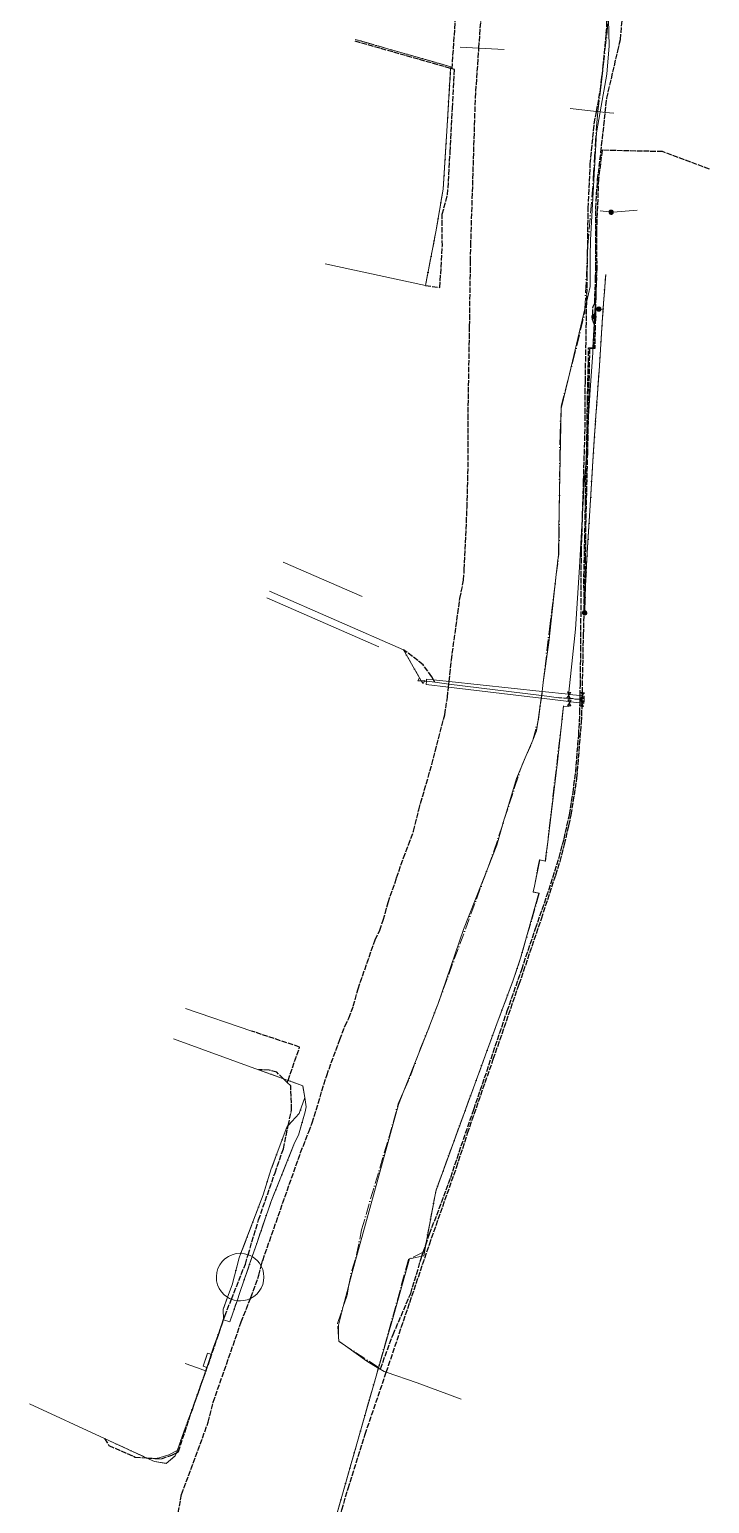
# Model space of a CAD drawing. Header units: metres. Extents: x 105265 to 106214, y 111498 to 118425.
# Drawn here: x 105826.4 to 105981.3, y 114552.9 to 114888.7 of the extents above; entities that cross this region are included whole.
import ezdxf

# ---------------------------------------------------------------- set-up
doc = ezdxf.new("R2010")
doc.units = ezdxf.units.M
doc.linetypes.add('DASHDOT', pattern=[3.556, 2.54, -0.508, 0, -0.508])
doc.linetypes.add('DASHED', pattern=[1.524, 1.27, -0.254])
for name, color, linetype, lineweight in [('30-RED-VANTI-EXIST', 52, 'CONTINUOUS', 13), ('30-RED-VANTI-PROY', 2, 'DASHED', 25), ('30-RED-VANTI-RETIRO', 8, 'DASHDOT', 13), ('30-RED-VANTI-SINCLAS', 9, 'CONTINUOUS', 5)]:
    doc.layers.add(name, color=color, linetype=linetype, lineweight=lineweight)

msp = doc.modelspace()

# ---------------------------------------------------------------- linework, layer by layer
at = {"layer": '30-RED-VANTI-EXIST'}
for points in [[(105958.2835, 114890.9809), (105958.4141, 114885.0071), (105957.8861, 114878.5201), (105956.4093, 114869.9565)], [(105922.3188, 114879.837), (105922.3423, 114880.2411), (105900.6129, 114886.4665)], [(105916.5883, 114830.4023), (105918.9653, 114842.6043), (105920.6373, 114852.3311), (105921.4863, 114865.5417), (105922.3188, 114879.837)], [(105956.4093, 114869.9565), (105955.5821, 114865.1601), (105954.1971, 114840.7781), (105954.0873, 114836.9707), (105954.1213, 114830.1349), (105953.3419, 114826.8549)], [(105956.4285, 114847.3761), (105957.7575, 114847.2561), (105958.424, 114847.1596)], [(105958.424, 114847.1596), (105958.5684, 114847.1387)], [(105958.5684, 114847.1387), (105958.7487, 114847.1125)], [(105958.7487, 114847.1125), (105958.9051, 114847.0899), (105959.0622, 114847.1014)], [(105959.0622, 114847.1014), (105959.2451, 114847.115)], [(105959.2451, 114847.115), (105959.3893, 114847.1254)], [(105959.3893, 114847.1254), (105964.8229, 114847.5243)], [(105893.7635, 114835.3383), (105916.5883, 114830.4023)], [(105952.9062, 114756.3028), (105953.0313, 114762.0229), (105953.4459, 114769.4769), (105954.0575, 114779.0689), (105954.6479, 114789.1283), (105955.4205, 114800.7505), (105956.1289, 114810.8965), (105956.8731, 114822.0675), (105957.1741, 114826.4021), (105957.6443, 114832.9239)], [(105955.3443, 114832.2159), (105955.2845, 114832.2203)], [(105955.5029, 114832.2044), (105955.3443, 114832.2159)], [(105955.369, 114827.7052), (105955.6359, 114832.1947), (105955.5029, 114832.2044)], [(105952.9121, 114825.0461), (105949.0964, 114808.9879)], [(105953.3419, 114826.8549), (105952.9121, 114825.0461)], [(105955.1329, 114823.734), (105955.369, 114827.7052)], [(105955.3294, 114824.9819), (105955.5996, 114824.9939)], [(105955.5996, 114824.9939), (105955.7446, 114825.0004)], [(105955.7446, 114825.0004), (105955.9271, 114825.0085)], [(105955.9271, 114825.0085), (105956.0733, 114825.0151), (105956.242, 114825.0064)], [(105956.242, 114825.0064), (105956.4247, 114824.9971)], [(105956.4247, 114824.9971), (105956.5695, 114824.9897)], [(105956.5695, 114824.9897), (105957.0651, 114824.9643)], [(105954.741, 114816.2449), (105955.0159, 114821.6336)], [(105955.0159, 114821.6336), (105955.0633, 114822.5635), (105955.0775, 114822.8032)], [(105955.0775, 114822.8032), (105955.0867, 114822.9574)], [(105955.0867, 114822.9574), (105955.1005, 114823.1897)], [(105955.1005, 114823.1897), (105955.1058, 114823.279)], [(105955.1058, 114823.279), (105955.1099, 114823.3477)], [(105955.1099, 114823.3477), (105955.1238, 114823.5804)], [(105955.1238, 114823.5804), (105955.1329, 114823.734)], [(105953.6455, 114799.3566), (105954.0261, 114805.4861), (105954.6825, 114815.0977), (105954.7293, 114816.0151)], [(105954.7293, 114816.0151), (105954.741, 114816.2449)], [(105949.0964, 114808.9879), (105947.5203, 114802.3551), (105947.0874, 114779.4996)], [(105953.3343, 114793.7269), (105953.5661, 114798.0787), (105953.6455, 114799.3566)], [(105952.3888, 114778.3885), (105952.7787, 114785.0787), (105953.1201, 114789.7055), (105953.3343, 114793.7269)], [(105947.0874, 114779.4996), (105946.8889, 114769.0241), (105946.3962, 114764.541)], [(105949.2767, 114737.7523), (105950.7983, 114752.0665), (105951.6783, 114766.1967), (105952.3888, 114778.3885)], [(105884.1975, 114767.3665), (105902.2015, 114759.5359)], [(105946.3962, 114764.541), (105944.6943, 114749.0571), (105943.4271, 114739.9348)], [(105911.5995, 114747.4205), (105881.0981, 114760.7361)], [(105905.9455, 114748.1123), (105880.4479, 114759.2683)], [(105952.8969, 114755.8785), (105952.8989, 114755.9697)], [(105952.8989, 114755.9697), (105952.903, 114756.1564)], [(105952.903, 114756.1564), (105952.9062, 114756.3028)], [(105915.6413, 114740.3617), (105911.5995, 114747.4205)], [(105916.3461, 114740.2789), (105915.6413, 114740.3617)], [(105916.8048, 114740.2249), (105916.3461, 114740.2789)], [(105918.7109, 114740.0009), (105916.8048, 114740.2249)], [(105921.9122, 114739.601), (105918.7109, 114740.0009)], [(105943.0144, 114736.9645), (105921.9122, 114739.601)], [(105943.145, 114737.9047), (105943.0144, 114736.9645)], [(105943.4271, 114739.9348), (105943.145, 114737.9047)], [(105949.2122, 114737.1456), (105949.223, 114737.2475)], [(105949.223, 114737.2475), (105949.2767, 114737.7523)], [(105942.9309, 114736.3634), (105942.1762, 114730.9306)], [(105943.0144, 114736.9645), (105942.9309, 114736.3634)], [(105943.074, 114736.9571), (105943.0144, 114736.9645)], [(105946.9511, 114736.4727), (105943.074, 114736.9571)], [(105944.5078, 114704.264), (105946.6849, 114721.8519), (105948.0541, 114734.5823), (105949.2757, 114734.4703), (105949.2986, 114734.6658)], [(105949.2159, 114737.0522), (105949.2095, 114737.1203), (105949.2122, 114737.1456)], [(105949.2762, 114736.4088), (105949.2159, 114737.0522)], [(105949.2875, 114736.289), (105949.2762, 114736.4088)], [(105949.314, 114736.0057), (105949.2875, 114736.289)], [(105949.2986, 114734.6658), (105949.3775, 114735.3293)], [(105949.3529, 114735.5909), (105949.314, 114736.0057)], [(105949.3766, 114735.3335), (105949.3529, 114735.5909)], [(105949.3775, 114735.3293), (105949.3766, 114735.3335)], [(105942.1762, 114730.9306), (105941.8979, 114728.9269), (105941.0207, 114726.839)], [(105941.0207, 114726.839), (105939.5271, 114723.2838)], [(105938.3862, 114720.5682), (105937.3329, 114718.0609), (105934.6831, 114709.2295), (105934.5539, 114708.7875)], [(105939.5271, 114723.2838), (105938.3862, 114720.5682)], [(105934.5539, 114708.7875), (105932.8361, 114702.9095), (105930.8515, 114697.8495)], [(105943.8885, 114699.2614), (105944.5078, 114704.264)], [(105930.8515, 114697.8495), (105925.2821, 114683.6495), (105919.3912, 114666.5955)], [(105941.403, 114693.5129), (105942.6519, 114699.5261), (105943.8847, 114699.2305), (105943.8885, 114699.2614)], [(105941.1596, 114692.2236), (105941.1363, 114692.2287), (105941.403, 114693.5129)], [(105938.2677, 114677.1433), (105942.4233, 114691.9307)], [(105942.4233, 114691.9307), (105942.4277, 114691.9463), (105941.1596, 114692.2236)], [(105932.9371, 114662.4177), (105936.5047, 114671.9237), (105938.2677, 114677.1433)], [(105877.0257, 114660.5395), (105861.9197, 114665.6685)], [(105919.3912, 114666.5955), (105918.9855, 114665.4211), (105917.5802, 114661.8619)], [(105916.9564, 114660.2819), (105915.0803, 114655.5299)], [(105916.6561, 114611.8011), (105918.9809, 114624.0839), (105932.9371, 114662.4177)], [(105917.5802, 114661.8619), (105916.9564, 114660.2819)], [(105878.5919, 114651.7159), (105859.1735, 114658.7701)], [(105915.0803, 114655.5299), (105911.6938, 114646.9527)], [(105884.2333, 114649.687), (105878.5919, 114651.7159)], [(105885.2817, 114649.31), (105884.2333, 114649.687)], [(105889.0967, 114645.4322), (105888.6535, 114648.0973), (105885.2817, 114649.31)], [(105911.6938, 114646.9527), (105910.4555, 114643.8163), (105899.8739, 114605.5275), (105899.0466, 114602.3439)], [(105877.1155, 114609.1611), (105878.1513, 114612.1691), (105881.3557, 114621.5261), (105886.7817, 114635.0431), (105887.6797, 114636.7955), (105889.1691, 114642.1047), (105889.4511, 114643.3015), (105889.0967, 114645.4322)], [(105889.0967, 114645.4322), (105887.8583, 114641.7929), (105885.3416, 114639.0214)], [(105889.1077, 114645.4645), (105889.0967, 114645.4322)], [(105885.3416, 114639.0214), (105884.9783, 114638.6213), (105881.4691, 114629.1221), (105879.6445, 114623.2615), (105874.5569, 114609.9036)], [(105874.5569, 114609.9036), (105874.1787, 114608.9105), (105872.5435, 114602.6941), (105871.5178, 114599.8815)], [(105915.7945, 114609.2471), (105916.1891, 114609.3337), (105916.6561, 114611.8011)], [(105873.6652, 114599.115), (105874.3029, 114600.9929), (105877.1155, 114609.1611)], [(105905.8655, 114583.7418), (105909.3501, 114595.8615), (105912.9824, 114608.6231)], [(105912.9824, 114608.6231), (105912.9845, 114608.6307), (105913.0082, 114608.6359)], [(105913.0082, 114608.6359), (105915.7945, 114609.2471)], [(105871.5178, 114599.8815), (105870.5425, 114597.2069), (105870.6046, 114594.7925)], [(105899.0466, 114602.3439), (105897.8576, 114597.7681)], [(105870.6061, 114594.7331), (105872.0265, 114594.2891), (105873.6652, 114599.115)], [(105897.8576, 114597.7681), (105896.7623, 114593.5531), (105896.8156, 114590.8109)], [(105866.7829, 114583.8852), (105868.3439, 114588.5239), (105870.2907, 114593.8675)], [(105870.2907, 114593.8675), (105870.6061, 114594.7331)], [(105870.6046, 114594.7925), (105870.6061, 114594.7331)], [(105896.8156, 114590.8109), (105896.8325, 114589.9383), (105896.8957, 114589.8925)], [(105896.8957, 114589.8925), (105898.38, 114588.8162)], [(105866.7829, 114583.8852), (105865.9891, 114584.1859), (105866.9649, 114587.1775), (105867.7889, 114586.8913)], [(105898.38, 114588.8162), (105903.2187, 114585.3077), (105905.8519, 114583.7499)], [(105859.8511, 114564.4778), (105865.9203, 114581.3221), (105866.5231, 114583.1133)], [(105861.8893, 114584.7791), (105864.6415, 114583.8255)], [(105864.6415, 114583.8255), (105866.5231, 114583.1133)], [(105866.5231, 114583.1133), (105866.7829, 114583.8852)], [(105866.7859, 114583.8841), (105866.7829, 114583.8852)], [(105905.3331, 114581.8901), (105905.8655, 114583.7418)], [(105905.8519, 114583.7499), (105905.8655, 114583.7418)], [(105905.8655, 114583.7418), (105907.1687, 114582.9709), (105907.6722, 114582.7979)], [(105907.6722, 114582.7979), (105914.6705, 114580.3937), (105924.6911, 114576.6703)], [(105894.5117, 114543.7533), (105897.5385, 114554.4947), (105900.9653, 114566.4799), (105905.3331, 114581.8901)], [(105826.3891, 114575.5907), (105843.4661, 114567.7207)], [(105843.4661, 114567.7207), (105852.9792, 114563.3225)], [(105852.9792, 114563.3225), (105854.8461, 114562.4593), (105857.5575, 114562.0489), (105859.6041, 114563.7923), (105859.8511, 114564.4778)], [(105853.5907, 114563.0615), (105854.9527, 114563.1863)], [(105854.9527, 114563.1863), (105855.9309, 114563.2759), (105858.1661, 114564.0281), (105860.0217, 114564.9831)]]:
    msp.add_lwpolyline(points, dxfattribs=at)
at = {"layer": '30-RED-VANTI-PROY'}
for points in [[(105922.6541, 114879.7437), (105923.8529, 114897.0711), (105924.6401, 114898.5577), (105924.8625, 114900.6995), (105924.5345, 114901.2515), (105925.4305, 114911.9725), (105929.4539, 114915.8147), (105930.2467, 114924.0695)], [(105928.7698, 114884.467), (105929.2111, 114890.8247), (105929.3531, 114897.5915), (105932.1603, 114917.5005), (105932.1833, 114923.4238)], [(105957.0551, 114880.1899), (105957.5137, 114884.8041), (105957.9465, 114889.8113), (105957.8163, 114892.7417), (105958.7885, 114900.5993), (105958.9943, 114902.1189)], [(105957.5495, 114869.8349), (105957.8969, 114873.0497), (105960.4095, 114883.8273), (105961.0101, 114886.4233), (105962.3323, 114901.4293), (105962.502, 114903.2234)], [(105922.3188, 114879.837), (105900.4551, 114886.0839)], [(105921.9754, 114740.1938), (105922.4921, 114745.0373), (105924.4355, 114759.1133), (105925.2953, 114763.2403), (105925.4411, 114765.6877), (105926.0699, 114779.8315), (105926.3337, 114790.5837), (105926.3067, 114799.9557), (105926.6483, 114821.0829), (105926.8577, 114835.9021), (105926.9263, 114839.4633), (105927.9809, 114873.1019), (105928.7698, 114884.467)], [(105916.5883, 114830.4023), (105919.8747, 114829.9693), (105920.4393, 114839.4027), (105920.3991, 114846.6335), (105921.6417, 114851.0351), (105922.2225, 114860.7759), (105922.7441, 114870.7725), (105923.2011, 114879.5849), (105922.3188, 114879.837)], [(105956.4567, 114874.9336), (105956.4793, 114875.0547), (105957.0195, 114879.8319), (105957.0551, 114880.1899)], [(105955.543, 114870.0489), (105956.4567, 114874.9336)], [(105953.5277, 114837.9953), (105953.6773, 114847.9929), (105954.1443, 114858.0773), (105955.0167, 114867.2349), (105955.543, 114870.0489)], [(105955.3443, 114832.2159), (105955.4223, 114834.5175), (105955.3721, 114838.5811), (105955.4179, 114847.9993), (105955.7863, 114854.4645), (105956.5629, 114860.7057), (105957.5495, 114869.8349)], [(105981.3005, 114856.9109), (105970.6113, 114860.8929), (105956.8167, 114861.2217), (105956.0111, 114854.6483), (105955.5423, 114842.7481), (105955.6061, 114834.4151), (105955.5029, 114832.2044)], [(105953.3419, 114826.8549), (105953.4439, 114832.3995), (105953.5277, 114837.9953)], [(105954.7052, 114823.6843), (105954.7649, 114825.6193), (105955.1471, 114826.3965), (105955.3443, 114832.2159)], [(105955.5029, 114832.2044), (105955.4043, 114830.0929), (105955.369, 114827.7052)], [(105952.3888, 114778.3885), (105952.6211, 114785.8349), (105952.9951, 114799.6325), (105953.0123, 114808.4743), (105953.1459, 114816.1991), (105953.3419, 114826.8549)], [(105955.3294, 114824.9819), (105955.3285, 114824.9653), (105955.3035, 114823.6298)], [(105955.369, 114827.7052), (105955.3294, 114824.9819)], [(105955.0159, 114821.6336), (105954.6725, 114822.6241), (105954.6806, 114822.8863)], [(105954.6806, 114822.8863), (105954.6868, 114823.0871)], [(105954.6868, 114823.0871), (105954.6936, 114823.2895)], [(105954.6936, 114823.2895), (105954.699, 114823.4844)], [(105954.6936, 114823.2895), (105954.8119, 114823.2865)], [(105954.699, 114823.4844), (105954.7052, 114823.6843)], [(105955.2901, 114822.9117), (105955.1613, 114816.0221), (105954.7293, 114816.0151)], [(105954.741, 114816.2449), (105954.9929, 114816.2483), (105955.0809, 114821.4461), (105955.0159, 114821.6336)], [(105954.8119, 114823.2865), (105955.1058, 114823.279)], [(105955.1058, 114823.279), (105955.1272, 114823.2779)], [(105955.1272, 114823.2779), (105955.2969, 114823.2741)], [(105955.2951, 114823.1792), (105955.2901, 114822.9117)], [(105955.2969, 114823.2741), (105955.2951, 114823.1792)], [(105955.2985, 114823.3632), (105955.2969, 114823.2741)], [(105955.2969, 114823.2741), (105955.3094, 114823.2738)], [(105955.3035, 114823.6298), (105955.2985, 114823.3632)], [(105955.3094, 114823.2738), (105955.3145, 114823.2737)], [(105953.3343, 114793.7269), (105953.3949, 114796.9663), (105953.4971, 114804.1013), (105953.7071, 114812.7455), (105953.7583, 114816.2315), (105954.741, 114816.2449)], [(105954.7293, 114816.0151), (105953.9743, 114816.0029), (105953.7179, 114802.5579), (105953.6455, 114799.3566)], [(105953.6455, 114799.3566), (105953.4861, 114792.3123), (105953.0735, 114775.5111), (105952.9973, 114768.0665), (105952.804, 114756.3036)], [(105952.7254, 114756.2906), (105952.6983, 114764.1507), (105952.8781, 114772.4217), (105953.0511, 114781.4219), (105953.2755, 114790.5831), (105953.3343, 114793.7269)], [(105951.8408, 114736.9644), (105951.8847, 114739.3555), (105951.9767, 114747.2587), (105952.1183, 114769.7171), (105952.3888, 114778.3885)], [(105952.3391, 114737.6369), (105952.6007, 114750.8331), (105952.7145, 114755.3532)], [(105952.7145, 114755.3532), (105952.7184, 114755.506)], [(105952.7184, 114755.506), (105952.7239, 114755.7241)], [(105952.7239, 114755.7241), (105952.7267, 114755.8353), (105952.7264, 114755.9194)], [(105952.7257, 114756.1367), (105952.7254, 114756.2906)], [(105952.7264, 114755.9194), (105952.7257, 114756.1367)], [(105952.7985, 114755.9695), (105952.7969, 114755.8719)], [(105952.8016, 114756.1573), (105952.7985, 114755.9695)], [(105952.804, 114756.3036), (105952.8016, 114756.1573)], [(105918.3958, 114740.5808), (105918.0211, 114741.2629), (105916.0475, 114744.0033), (105911.5995, 114747.4205)], [(105918.7041, 114740.0197), (105918.3958, 114740.5808)], [(105879.1825, 114606.9824), (105879.5205, 114608.3011), (105888.1353, 114632.8463), (105890.0171, 114637.5905), (105890.7831, 114639.6375), (105894.0895, 114650.4197), (105897.1189, 114658.5953), (105898.2421, 114661.6289), (105899.1395, 114663.4719), (105900.1601, 114666.2085), (105901.2373, 114670.1757), (105905.1463, 114681.3453), (105906.1791, 114683.4917), (105906.9809, 114685.8009), (105908.0713, 114689.8605), (105910.0305, 114695.4263), (105911.5605, 114699.9915), (105912.7591, 114702.9497), (105913.8771, 114706.0869), (105915.0679, 114710.9519), (105918.0227, 114721.2339), (105920.9817, 114732.5925), (105921.5867, 114736.5505), (105921.8375, 114738.9008)], [(105921.8375, 114738.9008), (105921.9122, 114739.601)], [(105921.9122, 114739.601), (105921.9754, 114740.1938)], [(105952.333, 114737.1412), (105952.3339, 114737.2777)], [(105952.3339, 114737.2777), (105952.3347, 114737.3978)], [(105952.3347, 114737.3978), (105952.3349, 114737.4269), (105952.3367, 114737.5154)], [(105952.3367, 114737.5154), (105952.3391, 114737.6369)], [(105907.6722, 114582.7979), (105908.1869, 114584.3079), (105913.0153, 114598.7205), (105917.4869, 114611.9305), (105923.6651, 114629.4631), (105926.1895, 114637.2785), (105932.0501, 114654.1549), (105937.9487, 114671.2525), (105943.0215, 114686.1443), (105946.2827, 114696.1183), (105947.2475, 114699.1711), (105948.2679, 114703.0567), (105949.2549, 114707.3105), (105949.8141, 114709.7765), (105951.0991, 114718.1455), (105952.1327, 114730.8545), (105952.2876, 114734.4867)], [(105916.6561, 114611.8011), (105917.5191, 114614.3593), (105919.7213, 114620.0777), (105922.3449, 114627.1991), (105924.7387, 114634.3637), (105927.5955, 114642.6581), (105930.0613, 114649.8565), (105935.2187, 114665.1123), (105938.5147, 114674.5977), (105941.6843, 114683.9275), (105944.1935, 114691.1661), (105946.0779, 114696.9725), (105947.0595, 114700.0829), (105948.1693, 114704.3189), (105949.3899, 114709.8347), (105950.2293, 114714.9283), (105950.8171, 114719.5557), (105951.4975, 114727.9543), (105951.7683, 114733.0111), (105951.8102, 114735.2953)], [(105949.2875, 114736.289), (105946.9511, 114736.4727)], [(105951.8248, 114736.0895), (105949.2875, 114736.289)], [(105951.8102, 114735.2953), (105951.8248, 114736.0895)], [(105951.8248, 114736.0895), (105951.8408, 114736.9644)], [(105952.3259, 114736.0501), (105951.8248, 114736.0895)], [(105952.2876, 114734.4867), (105952.2928, 114734.6078)], [(105952.2928, 114734.6078), (105952.2978, 114734.725)], [(105952.2978, 114734.725), (105952.3029, 114734.8445)], [(105952.3029, 114734.8445), (105952.3087, 114734.9805)], [(105952.3087, 114734.9805), (105952.3133, 114735.0895)], [(105952.3133, 114735.0895), (105952.3185, 114735.2102)], [(105952.3185, 114735.2102), (105952.3195, 114735.234)], [(105952.3195, 114735.234), (105952.3207, 114735.2615), (105952.3211, 114735.3294)], [(105952.3211, 114735.3294), (105952.322, 114735.4658)], [(105952.322, 114735.4658), (105952.3228, 114735.5857)], [(105952.3228, 114735.5857), (105952.3236, 114735.7032)], [(105952.3236, 114735.7032), (105952.3244, 114735.8246)], [(105952.3244, 114735.8246), (105952.3259, 114736.0501)], [(105952.3259, 114736.0501), (105952.3275, 114736.2947)], [(105952.3309, 114736.0497), (105952.3259, 114736.0501)], [(105952.3275, 114736.2947), (105952.3283, 114736.4165)], [(105952.3283, 114736.4165), (105952.329, 114736.5342)], [(105952.329, 114736.5342), (105952.3298, 114736.6542)], [(105952.3298, 114736.6542), (105952.3307, 114736.7908)], [(105952.3307, 114736.7908), (105952.3315, 114736.9113)], [(105952.3315, 114736.9113), (105952.3319, 114736.9659)], [(105952.3319, 114736.9659), (105952.333, 114737.1412)], [(105885.2817, 114649.31), (105887.9329, 114656.8859), (105877.0257, 114660.5395)], [(105884.2333, 114649.687), (105882.7417, 114651.1365), (105880.9803, 114651.6243), (105878.5919, 114651.7159)], [(105885.1141, 114648.8311), (105884.2333, 114649.687)], [(105885.1083, 114648.8145), (105885.1141, 114648.8311)], [(105885.1141, 114648.8311), (105885.2817, 114649.31)], [(105885.3416, 114639.0214), (105886.0909, 114642.5881), (105885.9067, 114648.0609), (105885.1141, 114648.8311)], [(105876.2009, 114609.5893), (105878.5655, 114617.5029), (105882.3303, 114628.2693), (105884.2271, 114633.7161), (105885.3416, 114639.0214)], [(105872.3959, 114599.4418), (105875.5625, 114607.4527), (105876.2009, 114609.5893)], [(105915.7945, 114609.2471), (105916.1023, 114610.1596)], [(105916.1023, 114610.1596), (105916.6072, 114611.6561)], [(105916.6072, 114611.6561), (105916.6561, 114611.8011)], [(105876.7327, 114599.6094), (105876.8311, 114599.8573), (105878.6555, 114604.9261), (105879.1825, 114606.9824)], [(105906.3365, 114583.5869), (105909.2065, 114591.4135), (105913.2361, 114600.7213), (105915.6829, 114608.9163), (105915.7945, 114609.2471)], [(105860.2581, 114550.7649), (105861.0451, 114554.9537), (105867.0981, 114571.4199), (105868.2465, 114575.9697), (105874.6145, 114594.2765), (105876.7327, 114599.6094)], [(105870.6046, 114594.7925), (105870.8859, 114595.6219), (105872.3959, 114599.4418)], [(105859.8511, 114564.4778), (105860.3101, 114564.7159), (105863.4921, 114574.3481), (105867.5467, 114585.7795), (105870.2907, 114593.8675)], [(105870.2907, 114593.8675), (105870.6046, 114594.7925)], [(105893.5143, 114532.971), (105896.7243, 114543.9479), (105897.3501, 114546.0857), (105896.9781, 114549.0973), (105897.5217, 114551.4701), (105898.9957, 114556.3267), (105902.8575, 114568.6721), (105907.6722, 114582.7979)], [(105843.4661, 114567.7207), (105844.4759, 114566.1303), (105850.4283, 114563.4985), (105852.9792, 114563.3225)], [(105852.9792, 114563.3225), (105854.9527, 114563.1863)], [(105854.9527, 114563.1863), (105856.4423, 114563.0835), (105858.7889, 114563.9269), (105859.8511, 114564.4778)]]:
    msp.add_lwpolyline(points, dxfattribs=at)
at = {"layer": '30-RED-VANTI-RETIRO'}
for points in [[(105957.0551, 114880.1899), (105958.2835, 114890.9809)], [(105922.3188, 114879.837), (105922.3423, 114880.2411), (105900.6129, 114886.4665)], [(105916.5883, 114830.4023), (105918.9653, 114842.6043), (105920.6373, 114852.3311), (105921.4863, 114865.5417), (105922.3188, 114879.837)], [(105956.4567, 114874.9336), (105957.0551, 114880.1899)], [(105955.8963, 114870.0112), (105956.4567, 114874.9336)], [(105953.5277, 114837.9953), (105953.6035, 114839.5909), (105954.8229, 114854.7617), (105955.6053, 114867.4551), (105955.8963, 114870.0112)], [(105952.9121, 114825.0461), (105953.5277, 114837.9953)], [(105952.9062, 114756.3028), (105953.0313, 114762.0229), (105953.4459, 114769.4769), (105954.0575, 114779.0689), (105954.6479, 114789.1283), (105955.4205, 114800.7505), (105956.1289, 114810.8965), (105956.8731, 114822.0675), (105957.1741, 114826.4021), (105957.6443, 114832.9239)], [(105949.0964, 114808.9879), (105950.1585, 114813.1133), (105952.8611, 114823.9731), (105952.9121, 114825.0461)], [(105947.0874, 114779.4996), (105947.2567, 114796.4617), (105947.5147, 114802.8445), (105949.0964, 114808.9879)], [(105946.3962, 114764.541), (105946.9847, 114769.2155), (105947.0874, 114779.4996)], [(105943.4271, 114739.9348), (105944.8333, 114752.1275), (105946.3962, 114764.541)], [(105952.8969, 114755.8785), (105952.8989, 114755.9697)], [(105952.8989, 114755.9697), (105952.903, 114756.1564)], [(105952.903, 114756.1564), (105952.9062, 114756.3028)], [(105915.6413, 114740.3617), (105911.5995, 114747.4205)], [(105916.3461, 114740.2789), (105915.6413, 114740.3617)], [(105916.8048, 114740.2249), (105916.3461, 114740.2789)], [(105918.7109, 114740.0009), (105916.8048, 114740.2249)], [(105943.074, 114736.9571), (105943.1423, 114737.4657), (105943.1923, 114737.8996)], [(105943.1923, 114737.8996), (105943.4271, 114739.9348)], [(105942.1762, 114730.9306), (105942.3451, 114731.5285), (105942.9933, 114736.3559)], [(105942.9933, 114736.3559), (105943.074, 114736.9571)], [(105948.0543, 114734.6065), (105944.5078, 114704.264)], [(105941.0207, 114726.839), (105942.1762, 114730.9306)], [(105939.5271, 114723.2838), (105940.8559, 114726.2553), (105941.0207, 114726.839)], [(105934.5539, 114708.7875), (105936.9069, 114716.0453), (105938.3862, 114720.5682)], [(105938.3862, 114720.5682), (105938.5863, 114721.1799), (105939.5271, 114723.2838)], [(105930.8515, 114697.8495), (105932.2005, 114701.5283), (105934.5539, 114708.7875)], [(105944.5078, 114704.264), (105943.9221, 114699.2535), (105943.8885, 114699.2614)], [(105919.3912, 114666.5955), (105930.8515, 114697.8495)], [(105943.8885, 114699.2614), (105942.5475, 114699.5759), (105941.403, 114693.5129)], [(105941.403, 114693.5129), (105941.1596, 114692.2236)], [(105942.4233, 114691.9307), (105942.5139, 114691.9125), (105938.2677, 114677.1433)], [(105941.1596, 114692.2236), (105941.1527, 114692.1869), (105942.4233, 114691.9307)], [(105932.9371, 114662.4177), (105936.5047, 114671.9237), (105938.2677, 114677.1433)], [(105917.5802, 114661.8619), (105919.3269, 114666.4203), (105919.3912, 114666.5955)], [(105915.0803, 114655.5299), (105915.4935, 114656.6497), (105916.9564, 114660.2819)], [(105932.9371, 114662.4177), (105918.9995, 114624.2783), (105916.6072, 114611.6561)], [(105916.9564, 114660.2819), (105917.3347, 114661.2211), (105917.5802, 114661.8619)], [(105911.6938, 114646.9527), (105913.1585, 114650.3227), (105915.0803, 114655.5299)], [(105884.2333, 114649.687), (105878.5919, 114651.7159)], [(105885.2817, 114649.31), (105884.2333, 114649.687)], [(105889.0967, 114645.4322), (105888.6535, 114648.0973), (105885.2817, 114649.31)], [(105899.0466, 114602.3439), (105899.8342, 114605.9808), (105900.8887, 114609.5495), (105902.0321, 114615.2677), (105908.2315, 114636.2051), (105910.3801, 114643.9301), (105911.6938, 114646.9527)], [(105877.1155, 114609.1611), (105878.1513, 114612.1691), (105881.3557, 114621.5261), (105886.7817, 114635.0431), (105887.6797, 114636.7955), (105889.1691, 114642.1047), (105889.4511, 114643.3015), (105889.0967, 114645.4322)], [(105889.0967, 114645.4322), (105887.8583, 114641.7929), (105885.3416, 114639.0214)], [(105889.1077, 114645.4645), (105889.0967, 114645.4322)], [(105885.3416, 114639.0214), (105884.9783, 114638.6213), (105881.4691, 114629.1221), (105879.6445, 114623.2615), (105874.5569, 114609.9036)], [(105874.5569, 114609.9036), (105874.1787, 114608.9105), (105872.5435, 114602.6941), (105871.5178, 114599.8815)], [(105916.1023, 114610.1596), (105913.0082, 114608.6359)], [(105916.6072, 114611.6561), (105916.3463, 114610.2797), (105916.1023, 114610.1596)], [(105873.6652, 114599.115), (105874.3029, 114600.9929), (105877.1155, 114609.1611)], [(105912.9824, 114608.6231), (105912.7601, 114608.5137), (105905.8519, 114583.7499)], [(105913.0082, 114608.6359), (105912.9824, 114608.6231)], [(105871.5178, 114599.8815), (105870.5425, 114597.2069), (105870.6046, 114594.7925)], [(105897.8576, 114597.7681), (105898.7235, 114600.2897), (105899.0466, 114602.3439)], [(105870.6061, 114594.7331), (105872.0265, 114594.2891), (105873.6652, 114599.115)], [(105896.8156, 114590.8109), (105896.5427, 114593.9391), (105897.8576, 114597.7681)], [(105866.7829, 114583.8852), (105868.3439, 114588.5239), (105870.2907, 114593.8675)], [(105870.2907, 114593.8675), (105870.6061, 114594.7331)], [(105870.6046, 114594.7925), (105870.6061, 114594.7331)], [(105896.8957, 114589.8925), (105896.8156, 114590.8109)], [(105898.38, 114588.8162), (105896.9055, 114589.7797), (105896.8957, 114589.8925)], [(105866.7829, 114583.8852), (105865.9891, 114584.1859), (105866.9649, 114587.1775), (105867.7889, 114586.8913)], [(105905.8641, 114583.9257), (105898.38, 114588.8162)], [(105859.8511, 114564.4778), (105865.9203, 114581.3221), (105866.5231, 114583.1133)], [(105864.6415, 114583.8255), (105866.5231, 114583.1133)], [(105866.5231, 114583.1133), (105866.7829, 114583.8852)], [(105866.7859, 114583.8841), (105866.7829, 114583.8852)], [(105905.8519, 114583.7499), (105905.3331, 114581.8901)], [(105894.5117, 114543.7533), (105897.5385, 114554.4947), (105900.9653, 114566.4799), (105905.3331, 114581.8901)], [(105843.4661, 114567.7207), (105852.9792, 114563.3225)], [(105852.9792, 114563.3225), (105854.8461, 114562.4593), (105857.5575, 114562.0489), (105859.6041, 114563.7923), (105859.8511, 114564.4778)], [(105853.5907, 114563.0615), (105854.9527, 114563.1863)], [(105854.9527, 114563.1863), (105855.9309, 114563.2759), (105858.1661, 114564.0281), (105860.0217, 114564.9831)]]:
    msp.add_lwpolyline(points, dxfattribs=at)
at = {"layer": '30-RED-VANTI-SINCLAS'}
for points in [[(105928.7698, 114884.467), (105924.5331, 114884.7089)], [(105934.5169, 114884.1389), (105928.7698, 114884.467)], [(105949.5883, 114870.6839), (105955.543, 114870.0489)], [(105955.543, 114870.0489), (105955.8963, 114870.0112)], [(105955.8963, 114870.0112), (105956.4093, 114869.9565)], [(105956.4093, 114869.9565), (105957.5495, 114869.8349)], [(105957.5495, 114869.8349), (105959.5319, 114869.6235)], [(105958.424, 114847.1596), (105958.4192, 114847.0782), (105958.4279, 114846.9972), (105958.4501, 114846.9188), (105958.4851, 114846.8452), (105958.5319, 114846.7785), (105958.5892, 114846.7206), (105958.6554, 114846.673), (105958.7286, 114846.6372), (105958.8067, 114846.6141), (105958.8876, 114846.6044), (105958.969, 114846.6084), (105959.0486, 114846.6259), (105959.1241, 114846.6564), (105959.1935, 114846.6992), (105959.2547, 114846.753), (105959.3061, 114846.8162), (105959.3462, 114846.8871), (105959.3739, 114846.9638), (105959.3884, 114847.044), (105959.3893, 114847.1254)], [(105958.9051, 114847.5763), (105958.8283, 114847.5702), (105958.7535, 114847.552), (105958.6825, 114847.5222), (105958.617, 114847.4816), (105958.5588, 114847.4312), (105958.5093, 114847.3722), (105958.4697, 114847.3062), (105958.4411, 114847.2347), (105958.424, 114847.1596)], [(105958.5684, 114847.1387), (105958.565, 114847.0816), (105958.5712, 114847.0248), (105958.5867, 114846.9699), (105958.6113, 114846.9183), (105958.6441, 114846.8715), (105958.6843, 114846.8309), (105958.7307, 114846.7975), (105958.782, 114846.7724), (105958.8368, 114846.7563), (105958.8936, 114846.7495), (105958.9506, 114846.7523), (105959.0064, 114846.7646), (105959.0594, 114846.786), (105959.108, 114846.816), (105959.1509, 114846.8537), (105959.1869, 114846.8981), (105959.215, 114846.9479), (105959.2344, 114847.0016), (105959.2445, 114847.0578), (105959.2451, 114847.115)], [(105958.9051, 114847.4309), (105958.8513, 114847.4266), (105958.7989, 114847.4138), (105958.7492, 114847.3929), (105958.7034, 114847.3644), (105958.6626, 114847.329), (105958.628, 114847.2877), (105958.6003, 114847.2414), (105958.5803, 114847.1913), (105958.5684, 114847.1387)], [(105958.7487, 114847.1125), (105958.7472, 114847.0861), (105958.75, 114847.0598), (105958.7572, 114847.0343), (105958.7686, 114847.0104), (105958.7838, 114846.9888), (105958.8024, 114846.9699), (105958.8239, 114846.9545), (105958.8476, 114846.9428), (105958.873, 114846.9353), (105958.8993, 114846.9322), (105958.9257, 114846.9335), (105958.9516, 114846.9392), (105958.9761, 114846.9491), (105958.9987, 114846.963), (105959.0186, 114846.9804), (105959.0352, 114847.001), (105959.0483, 114847.024), (105959.0573, 114847.0489), (105959.062, 114847.075), (105959.0622, 114847.1014)], [(105958.9051, 114847.2481), (105958.8801, 114847.2461), (105958.8558, 114847.2402), (105958.8327, 114847.2305), (105958.8114, 114847.2173), (105958.7925, 114847.2009), (105958.7764, 114847.1817), (105958.7636, 114847.1602), (105958.7543, 114847.137), (105958.7487, 114847.1125)], [(105959.3893, 114847.1254), (105959.3767, 114847.2052), (105959.3512, 114847.2818), (105959.3133, 114847.3532), (105959.2641, 114847.4172), (105959.205, 114847.4723), (105959.1376, 114847.5167), (105959.0638, 114847.5495), (105958.9856, 114847.5695), (105958.9051, 114847.5763)], [(105959.2451, 114847.115), (105959.2363, 114847.1709), (105959.2183, 114847.2246), (105959.1916, 114847.2747), (105959.1571, 114847.3196), (105959.1156, 114847.3581), (105959.0683, 114847.3893), (105959.0164, 114847.4122), (105958.9615, 114847.4262), (105958.9051, 114847.4309)], [(105959.0622, 114847.1014), (105959.0582, 114847.1274), (105959.0499, 114847.1523), (105959.0376, 114847.1754), (105959.0217, 114847.1963), (105959.0025, 114847.2142), (105958.9806, 114847.2287), (105958.9566, 114847.2393), (105958.9312, 114847.2459), (105958.9051, 114847.2481)], [(105956.0847, 114825.5029), (105956.0065, 114825.4965), (105955.9303, 114825.4776), (105955.8581, 114825.4467), (105955.7918, 114825.4045), (105955.7333, 114825.3522), (105955.6839, 114825.2912), (105955.6449, 114825.223), (105955.6175, 114825.1494), (105955.6023, 114825.0724), (105955.5996, 114824.9939)], [(105955.5996, 114824.9939), (105955.6103, 114824.9127), (105955.6345, 114824.8345), (105955.6715, 114824.7614), (105955.7203, 114824.6956), (105955.7794, 114824.6389), (105955.8472, 114824.5929), (105955.9218, 114824.5591), (105956.001, 114824.5382), (105956.0825, 114824.5309), (105956.1642, 114824.5375), (105956.2436, 114824.5576), (105956.3184, 114824.5909), (105956.3866, 114824.6362), (105956.4462, 114824.6924), (105956.4956, 114824.7578), (105956.5332, 114824.8305), (105956.5581, 114824.9086), (105956.5695, 114824.9897)], [(105956.0847, 114825.3575), (105956.0298, 114825.353), (105955.9764, 114825.3397), (105955.9257, 114825.318), (105955.8793, 114825.2884), (105955.8382, 114825.2518), (105955.8035, 114825.2089), (105955.7763, 114825.1611), (105955.757, 114825.1095), (105955.7464, 114825.0554), (105955.7446, 114825.0004)], [(105955.7446, 114825.0004), (105955.7521, 114824.9435), (105955.7691, 114824.8887), (105955.795, 114824.8375), (105955.8292, 114824.7914), (105955.8706, 114824.7516), (105955.9181, 114824.7195), (105955.9704, 114824.6957), (105956.0259, 114824.6811), (105956.0831, 114824.6759), (105956.1403, 114824.6805), (105956.1959, 114824.6946), (105956.2484, 114824.7179), (105956.2962, 114824.7496), (105956.338, 114824.7889), (105956.3726, 114824.8347), (105956.3991, 114824.8856), (105956.4166, 114824.9403), (105956.4247, 114824.9971)], [(105956.0847, 114825.1747), (105956.0592, 114825.1726), (105956.0344, 114825.1664), (105956.0109, 114825.1563), (105955.9893, 114825.1425), (105955.9703, 114825.1254), (105955.9542, 114825.1055), (105955.9416, 114825.0832), (105955.9327, 114825.0592), (105955.9279, 114825.0341), (105955.9271, 114825.0085)], [(105955.9271, 114825.0085), (105955.9307, 114824.9823), (105955.9386, 114824.957), (105955.9506, 114824.9334), (105955.9664, 114824.9121), (105955.9855, 114824.8938), (105956.0074, 114824.8789), (105956.0316, 114824.868), (105956.0572, 114824.8612), (105956.0835, 114824.8588), (105956.11, 114824.8608), (105956.1357, 114824.8673), (105956.1599, 114824.8779), (105956.182, 114824.8925), (105956.2014, 114824.9106), (105956.2175, 114824.9316), (105956.2298, 114824.9551), (105956.2381, 114824.9802), (105956.242, 114825.0064)], [(105956.5695, 114824.9897), (105956.5675, 114825.0686), (105956.5527, 114825.1461), (105956.5257, 114825.2203), (105956.4869, 114825.289), (105956.4376, 114825.3506), (105956.3789, 114825.4034), (105956.3124, 114825.446), (105956.24, 114825.4773), (105956.1634, 114825.4964), (105956.0847, 114825.5029)], [(105956.4247, 114824.9971), (105956.4234, 114825.0525), (105956.4131, 114825.1069), (105956.3941, 114825.159), (105956.367, 114825.2073), (105956.3324, 114825.2505), (105956.2912, 114825.2876), (105956.2445, 114825.3175), (105956.1937, 114825.3395), (105956.1399, 114825.3529), (105956.0847, 114825.3575)], [(105956.242, 114825.0064), (105956.2415, 114825.0322), (105956.2369, 114825.0576), (105956.2283, 114825.0818), (105956.2158, 114825.1044), (105956.1998, 114825.1246), (105956.1807, 114825.1419), (105956.159, 114825.1559), (105956.1354, 114825.1662), (105956.1104, 114825.1725), (105956.0847, 114825.1747)], [(105954.7052, 114823.6843), (105954.6433, 114823.6367), (105954.5899, 114823.5799), (105954.5462, 114823.5152), (105954.5135, 114823.4444), (105954.4925, 114823.3693), (105954.4839, 114823.2917), (105954.4878, 114823.2138), (105954.504, 114823.1375), (105954.5324, 114823.0648), (105954.5719, 114822.9976), (105954.6218, 114822.9376), (105954.6806, 114822.8863)], [(105954.699, 114823.4844), (105954.6701, 114823.44), (105954.6485, 114823.3916), (105954.6347, 114823.3404), (105954.6289, 114823.2877), (105954.6314, 114823.2348), (105954.6421, 114823.1829), (105954.6607, 114823.1332), (105954.6868, 114823.0871)], [(105954.6806, 114822.8863), (105954.7518, 114822.8426), (105954.8294, 114822.8117), (105954.9112, 114822.7946), (105954.9948, 114822.7917), (105955.0775, 114822.8032)], [(105954.6868, 114823.0871), (105954.7221, 114823.0429), (105954.7643, 114823.0052), (105954.8121, 114822.975), (105954.8643, 114822.9531), (105954.9194, 114822.9402), (105954.9759, 114822.9366), (105955.0322, 114822.9424), (105955.0867, 114822.9574)], [(105954.9693, 114823.6179), (105954.9175, 114823.6139), (105954.8668, 114823.6021), (105954.8186, 114823.5827), (105954.7739, 114823.5561), (105954.7337, 114823.5231), (105954.699, 114823.4844)], [(105954.9693, 114823.7633), (105954.8997, 114823.7581), (105954.8315, 114823.7429), (105954.7662, 114823.7181), (105954.7052, 114823.6843)], [(105954.9693, 114823.4349), (105954.9429, 114823.4326), (105954.9173, 114823.426), (105954.8932, 114823.4152), (105954.8712, 114823.4005), (105954.852, 114823.3824), (105954.836, 114823.3613), (105954.8238, 114823.3378), (105954.8157, 114823.3127), (105954.8119, 114823.2865)], [(105954.8119, 114823.2865), (105954.8125, 114823.2607), (105954.8172, 114823.2354), (105954.8259, 114823.2112), (105954.8385, 114823.1887), (105954.8546, 114823.1686), (105954.8738, 114823.1514), (105954.8954, 114823.1375), (105954.9191, 114823.1274), (105954.9441, 114823.1212), (105954.9698, 114823.1192), (105954.9954, 114823.1214), (105955.0204, 114823.1278), (105955.044, 114823.1381), (105955.0656, 114823.1521), (105955.0846, 114823.1695), (105955.1005, 114823.1897)], [(105955.1329, 114823.734), (105955.0524, 114823.7557), (105954.9693, 114823.7633)], [(105955.1238, 114823.5804), (105955.0745, 114823.6009), (105955.0225, 114823.6136), (105954.9693, 114823.6179)], [(105955.1099, 114823.3477), (105955.0971, 114823.369), (105955.0811, 114823.388), (105955.0623, 114823.4042), (105955.0411, 114823.4173), (105955.0182, 114823.4269), (105954.9941, 114823.4328), (105954.9693, 114823.4349)], [(105955.0775, 114822.8032), (105955.1541, 114822.8275), (105955.2256, 114822.8639), (105955.2901, 114822.9117)], [(105955.0867, 114822.9574), (105955.1345, 114822.9794), (105955.1783, 114823.0083), (105955.2171, 114823.0437), (105955.25, 114823.0847), (105955.2762, 114823.1302), (105955.2951, 114823.1792)], [(105955.1005, 114823.1897), (105955.112, 114823.21), (105955.1204, 114823.2318), (105955.1255, 114823.2546), (105955.1272, 114823.2779)], [(105955.1272, 114823.2779), (105955.125, 114823.3019), (105955.1192, 114823.3254), (105955.1099, 114823.3477)], [(105955.2985, 114823.3632), (105955.2794, 114823.4173), (105955.2514, 114823.4674), (105955.2155, 114823.5121), (105955.1725, 114823.5501), (105955.1238, 114823.5804)], [(105955.3035, 114823.6298), (105955.2516, 114823.6723), (105955.1944, 114823.7073), (105955.1329, 114823.734)], [(105955.2901, 114822.9117), (105955.3461, 114822.9698), (105955.3917, 114823.0364), (105955.4257, 114823.1096), (105955.4471, 114823.1875), (105955.4553, 114823.2678), (105955.4501, 114823.3483), (105955.4316, 114823.4269), (105955.4004, 114823.5013), (105955.3573, 114823.5696), (105955.3035, 114823.6298)], [(105955.2951, 114823.1792), (105955.3056, 114823.226), (105955.3094, 114823.2738)], [(105955.3094, 114823.2738), (105955.3069, 114823.3189), (105955.2985, 114823.3632)], [(105952.7254, 114756.2906), (105952.6461, 114756.2622), (105952.5728, 114756.2205), (105952.5079, 114756.1667), (105952.4532, 114756.1026), (105952.4104, 114756.03), (105952.3808, 114755.951), (105952.3653, 114755.8682), (105952.3643, 114755.7839), (105952.3779, 114755.7007), (105952.4056, 114755.6211), (105952.4467, 114755.5475), (105952.4999, 114755.4821), (105952.5636, 114755.4269), (105952.6359, 114755.3835), (105952.7145, 114755.3532)], [(105952.7257, 114756.1367), (105952.6739, 114756.1113), (105952.6272, 114756.0776), (105952.5869, 114756.0364), (105952.5541, 114755.989), (105952.5298, 114755.9368), (105952.5146, 114755.8812), (105952.5091, 114755.8238), (105952.5133, 114755.7664), (105952.5272, 114755.7104), (105952.5503, 114755.6576), (105952.582, 114755.6095), (105952.6213, 114755.5674), (105952.6673, 114755.5326), (105952.7184, 114755.506)], [(105952.7264, 114755.9194), (105952.7116, 114755.8976), (105952.7007, 114755.8737), (105952.6938, 114755.8484), (105952.6913, 114755.8222), (105952.6931, 114755.796), (105952.6993, 114755.7704), (105952.7097, 114755.7462), (105952.7239, 114755.7241)], [(105952.7145, 114755.3532), (105952.7974, 114755.337), (105952.8818, 114755.3353), (105952.9652, 114755.3483), (105953.0451, 114755.3755), (105953.1191, 114755.4161), (105953.185, 114755.4689), (105953.2407, 114755.5324), (105953.2846, 114755.6045), (105953.3154, 114755.6831), (105953.3321, 114755.7658), (105953.3342, 114755.8502), (105953.3217, 114755.9337), (105953.2949, 114756.0138), (105953.2547, 114756.088), (105953.2023, 114756.1541), (105953.1391, 114756.2102), (105953.0673, 114756.2545), (105952.9888, 114756.2857), (105952.9062, 114756.3028)], [(105952.7184, 114755.506), (105952.7731, 114755.4885), (105952.8299, 114755.4804), (105952.8873, 114755.482), (105952.9436, 114755.4932), (105952.9972, 114755.5138), (105953.0466, 114755.543), (105953.0904, 114755.5801), (105953.1273, 114755.6241), (105953.1563, 114755.6736), (105953.1766, 114755.7273), (105953.1876, 114755.7837), (105953.1889, 114755.8411), (105953.1806, 114755.8979), (105953.1628, 114755.9525), (105953.1362, 114756.0033), (105953.1013, 114756.0489), (105953.0593, 114756.0881), (105953.0113, 114756.1196), (105952.9587, 114756.1426), (105952.903, 114756.1564)], [(105952.7239, 114755.7241), (105952.7419, 114755.7043), (105952.763, 114755.6878), (105952.7866, 114755.6752), (105952.812, 114755.6667), (105952.8384, 114755.6626), (105952.8652, 114755.6631), (105952.8915, 114755.6681), (105952.9166, 114755.6774), (105952.9397, 114755.6909), (105952.9603, 114755.7081), (105952.9776, 114755.7285), (105952.9912, 114755.7515), (105953.0007, 114755.7765), (105953.0059, 114755.8028), (105953.0066, 114755.8295), (105953.0027, 114755.856), (105952.9944, 114755.8815), (105952.9819, 114755.9051), (105952.9656, 114755.9264), (105952.9459, 114755.9445), (105952.9235, 114755.9591), (105952.8989, 114755.9697)], [(105952.804, 114756.3036), (105952.7254, 114756.2906)], [(105952.8016, 114756.1573), (105952.763, 114756.1492), (105952.7257, 114756.1367)], [(105952.7985, 114755.9695), (105952.778, 114755.9609), (105952.7589, 114755.9496), (105952.7416, 114755.9356), (105952.7264, 114755.9194)], [(105952.8491, 114755.9781), (105952.8234, 114755.9759), (105952.7985, 114755.9695)], [(105952.8491, 114756.1609), (105952.8016, 114756.1573)], [(105952.8491, 114756.3065), (105952.804, 114756.3036)], [(105952.9062, 114756.3028), (105952.8491, 114756.3065)], [(105952.903, 114756.1564), (105952.8491, 114756.1609)], [(105952.8989, 114755.9697), (105952.8744, 114755.9759), (105952.8491, 114755.9781)], [(105915.2149, 114741.0043), (105914.8715, 114740.3137), (105915.6413, 114740.3617)], [(105915.6413, 114740.3617), (105915.2149, 114741.0043)], [(105916.8048, 114740.2249), (105916.8673, 114740.7461), (105918.3958, 114740.5808)], [(105918.3958, 114740.5808), (105921.9754, 114740.1938)], [(105915.6413, 114740.3617), (105916.4111, 114740.4095)], [(105916.3461, 114740.2789), (105916.0677, 114739.7189), (105915.6413, 114740.3617)], [(105916.4111, 114740.4095), (105916.3461, 114740.2789)], [(105916.7197, 114739.5165), (105916.8048, 114740.2249)], [(105921.8375, 114738.9008), (105916.7197, 114739.5165)], [(105942.9309, 114736.3634), (105921.8375, 114738.9008)], [(105921.9754, 114740.1938), (105943.145, 114737.9047)], [(105943.145, 114737.9047), (105943.1923, 114737.8996)], [(105943.1923, 114737.8996), (105949.1641, 114737.2538)], [(105949.1641, 114737.2538), (105948.9263, 114737.7895)], [(105948.9263, 114737.7895), (105949.2767, 114737.7523)], [(105949.2122, 114737.1456), (105949.1641, 114737.2538)], [(105949.1641, 114737.2538), (105949.223, 114737.2475)], [(105949.223, 114737.2475), (105949.3481, 114737.2339)], [(105949.3481, 114737.2339), (105949.2393, 114737.0845)], [(105949.2767, 114737.7523), (105949.6933, 114737.7081), (105949.3481, 114737.2339)], [(105949.3481, 114737.2339), (105951.8408, 114736.9644)], [(105952.0757, 114737.5431), (105952.0189, 114737.6709), (105952.3391, 114737.6369)], [(105952.3367, 114737.5154), (105952.0757, 114737.5431)], [(105952.1865, 114737.2933), (105952.1307, 114737.4195), (105952.3347, 114737.3978)], [(105952.3339, 114737.2777), (105952.1865, 114737.2933)], [(105952.3319, 114736.9659), (105952.2503, 114737.1499)], [(105952.2503, 114737.1499), (105952.333, 114737.1412)], [(105952.3347, 114737.3978), (105952.6241, 114737.3671), (105952.5429, 114737.2557), (105952.3339, 114737.2777)], [(105952.3391, 114737.6369), (105952.7859, 114737.5895), (105952.7037, 114737.4765), (105952.3367, 114737.5154)], [(105942.9933, 114736.3559), (105942.9309, 114736.3634)], [(105949.251, 114735.6031), (105942.9933, 114736.3559)], [(105949.2159, 114737.0522), (105948.7853, 114736.4609)], [(105948.7853, 114736.4609), (105949.2762, 114736.4088)], [(105949.3775, 114735.3293), (105948.9341, 114734.6985)], [(105948.9341, 114734.6985), (105949.2986, 114734.6658)], [(105949.251, 114735.6031), (105949.0535, 114736.0291)], [(105949.0535, 114736.0291), (105949.314, 114736.0057)], [(105949.2393, 114737.0845), (105949.2122, 114737.1456)], [(105949.2393, 114737.0845), (105949.2159, 114737.0522)], [(105949.2762, 114736.4088), (105949.5523, 114736.3795), (105949.2393, 114737.0845)], [(105949.3766, 114735.3335), (105949.251, 114735.6031)], [(105949.3529, 114735.5909), (105949.251, 114735.6031)], [(105949.2986, 114734.6658), (105949.7025, 114734.6295), (105949.3775, 114735.3293)], [(105949.314, 114736.0057), (105949.8217, 114735.9601), (105949.5457, 114735.5677)], [(105949.5457, 114735.5677), (105949.3529, 114735.5909)], [(105949.3775, 114735.3293), (105949.3766, 114735.3335)], [(105949.5457, 114735.5677), (105949.3775, 114735.3293)], [(105951.8102, 114735.2953), (105949.5457, 114735.5677)], [(105952.242, 114735.2433), (105951.8102, 114735.2953)], [(105951.9183, 114734.6413), (105951.8379, 114734.5271), (105952.2876, 114734.4867)], [(105951.8408, 114736.9644), (105952.2951, 114736.9153)], [(105951.9603, 114736.4555), (105951.8779, 114736.3423), (105952.3275, 114736.2947)], [(105952.2928, 114734.6078), (105951.9183, 114734.6413)], [(105952.0159, 114735.7307), (105951.9571, 114735.8575), (105952.3244, 114735.8246)], [(105952.3283, 114736.4165), (105951.9603, 114736.4555)], [(105952.0755, 114734.8649), (105951.9961, 114734.7521), (105952.2978, 114734.725)], [(105952.3236, 114735.7032), (105952.0159, 114735.7307)], [(105952.1211, 114736.6763), (105952.0399, 114736.5649), (105952.329, 114736.5342)], [(105952.1309, 114735.4829), (105952.0729, 114735.6081), (105952.3228, 114735.5857)], [(105952.3029, 114734.8445), (105952.0755, 114734.8649)], [(105952.3298, 114736.6542), (105952.1211, 114736.6763)], [(105952.322, 114735.4658), (105952.1309, 114735.4829)], [(105952.2817, 114735.1579), (105952.1657, 114734.9933)], [(105952.1657, 114734.9933), (105952.3087, 114734.9805)], [(105952.242, 114735.2433), (105952.1969, 114735.3405)], [(105952.1969, 114735.3405), (105952.3211, 114735.3294)], [(105952.2951, 114736.9153), (105952.2135, 114736.8033)], [(105952.2135, 114736.8033), (105952.3307, 114736.7908)], [(105952.2817, 114735.1579), (105952.242, 114735.2433)], [(105952.3195, 114735.234), (105952.242, 114735.2433)], [(105952.3185, 114735.2102), (105952.2817, 114735.1579)], [(105952.3133, 114735.0895), (105952.2817, 114735.1579)], [(105952.2876, 114734.4867), (105952.6061, 114734.4581), (105952.5473, 114734.5851), (105952.2928, 114734.6078)], [(105952.3319, 114736.9659), (105952.2951, 114736.9153)], [(105952.2951, 114736.9153), (105952.3315, 114736.9113)], [(105952.2978, 114734.725), (105952.4903, 114734.7077), (105952.4323, 114734.8329), (105952.3029, 114734.8445)], [(105952.3087, 114734.9805), (105952.3663, 114734.9753), (105952.3133, 114735.0895)], [(105952.334, 114735.2323), (105952.3185, 114735.2102)], [(105952.334, 114735.2323), (105952.3195, 114735.234)], [(105952.3211, 114735.3294), (105952.3975, 114735.3225), (105952.334, 114735.2323)], [(105952.3228, 114735.5857), (105952.5671, 114735.5637), (105952.4877, 114735.4509), (105952.322, 114735.4658)], [(105952.7105, 114735.7677), (105952.6449, 114735.6745), (105952.3236, 114735.7032)], [(105952.3244, 114735.8246), (105952.7114, 114735.7899)], [(105952.3275, 114736.2947), (105952.6449, 114736.2611), (105952.5883, 114736.3889), (105952.3283, 114736.4165)], [(105952.329, 114736.5342), (105952.5333, 114736.5125), (105952.4773, 114736.6385), (105952.3298, 114736.6542)], [(105952.3307, 114736.7908), (105952.4137, 114736.7819), (105952.3574, 114736.9086)], [(105952.3315, 114736.9113), (105952.3574, 114736.9086)], [(105952.333, 114737.1412), (105952.4505, 114737.1287), (105952.3319, 114736.9659)], [(105952.3574, 114736.9086), (105952.3319, 114736.9659)], [(105952.7105, 114735.7677), (105952.6879, 114735.1897), (105952.334, 114735.2323)], [(105952.3574, 114736.9086), (105952.7535, 114736.8657), (105952.7114, 114735.7899)], [(105952.7114, 114735.7899), (105952.7105, 114735.7677)], [(105952.7114, 114735.7899), (105952.7253, 114735.7887), (105952.7105, 114735.7677)], [(105874.3725, 114609.9071), (105873.4426, 114609.8267), (105872.5402, 114609.5879), (105871.6922, 114609.1979), (105870.9238, 114608.6681), (105870.2576, 114608.0143), (105869.7135, 114607.2558), (105869.3077, 114606.4153), (105869.0521, 114605.5176), (105868.9543, 114604.5893), (105869.0172, 114603.6581), (105869.2391, 114602.7514), (105869.6132, 114601.8963), (105870.1285, 114601.118), (105870.7697, 114600.4397), (105871.5178, 114599.8815)], [(105874.5569, 114609.9036), (105874.3725, 114609.9071)], [(105876.2009, 114609.5893), (105875.3911, 114609.8103), (105874.5569, 114609.9036)], [(105877.1155, 114609.1611), (105876.6682, 114609.3965), (105876.2009, 114609.5893)], [(105876.7327, 114599.6094), (105877.479, 114600.0474), (105878.1462, 114600.5985), (105878.7171, 114601.2488), (105879.1772, 114601.9817), (105879.5147, 114602.7785), (105879.7212, 114603.6189), (105879.7912, 114604.4814), (105879.723, 114605.3441), (105879.5184, 114606.1849), (105879.1825, 114606.9824)], [(105879.1825, 114606.9824), (105878.7862, 114607.631), (105878.303, 114608.2178), (105877.7424, 114608.7312), (105877.1155, 114609.1611)], [(105871.5178, 114599.8815), (105871.9469, 114599.6417), (105872.3959, 114599.4418)], [(105873.6652, 114599.115), (105874.451, 114599.0692), (105875.2351, 114599.1377), (105876.0011, 114599.319), (105876.7327, 114599.6094)], [(105872.3959, 114599.4418), (105873.0206, 114599.2399), (105873.6652, 114599.115)]]:
    msp.add_lwpolyline(points, dxfattribs=at)

doc.saveas('drawing.dxf')
